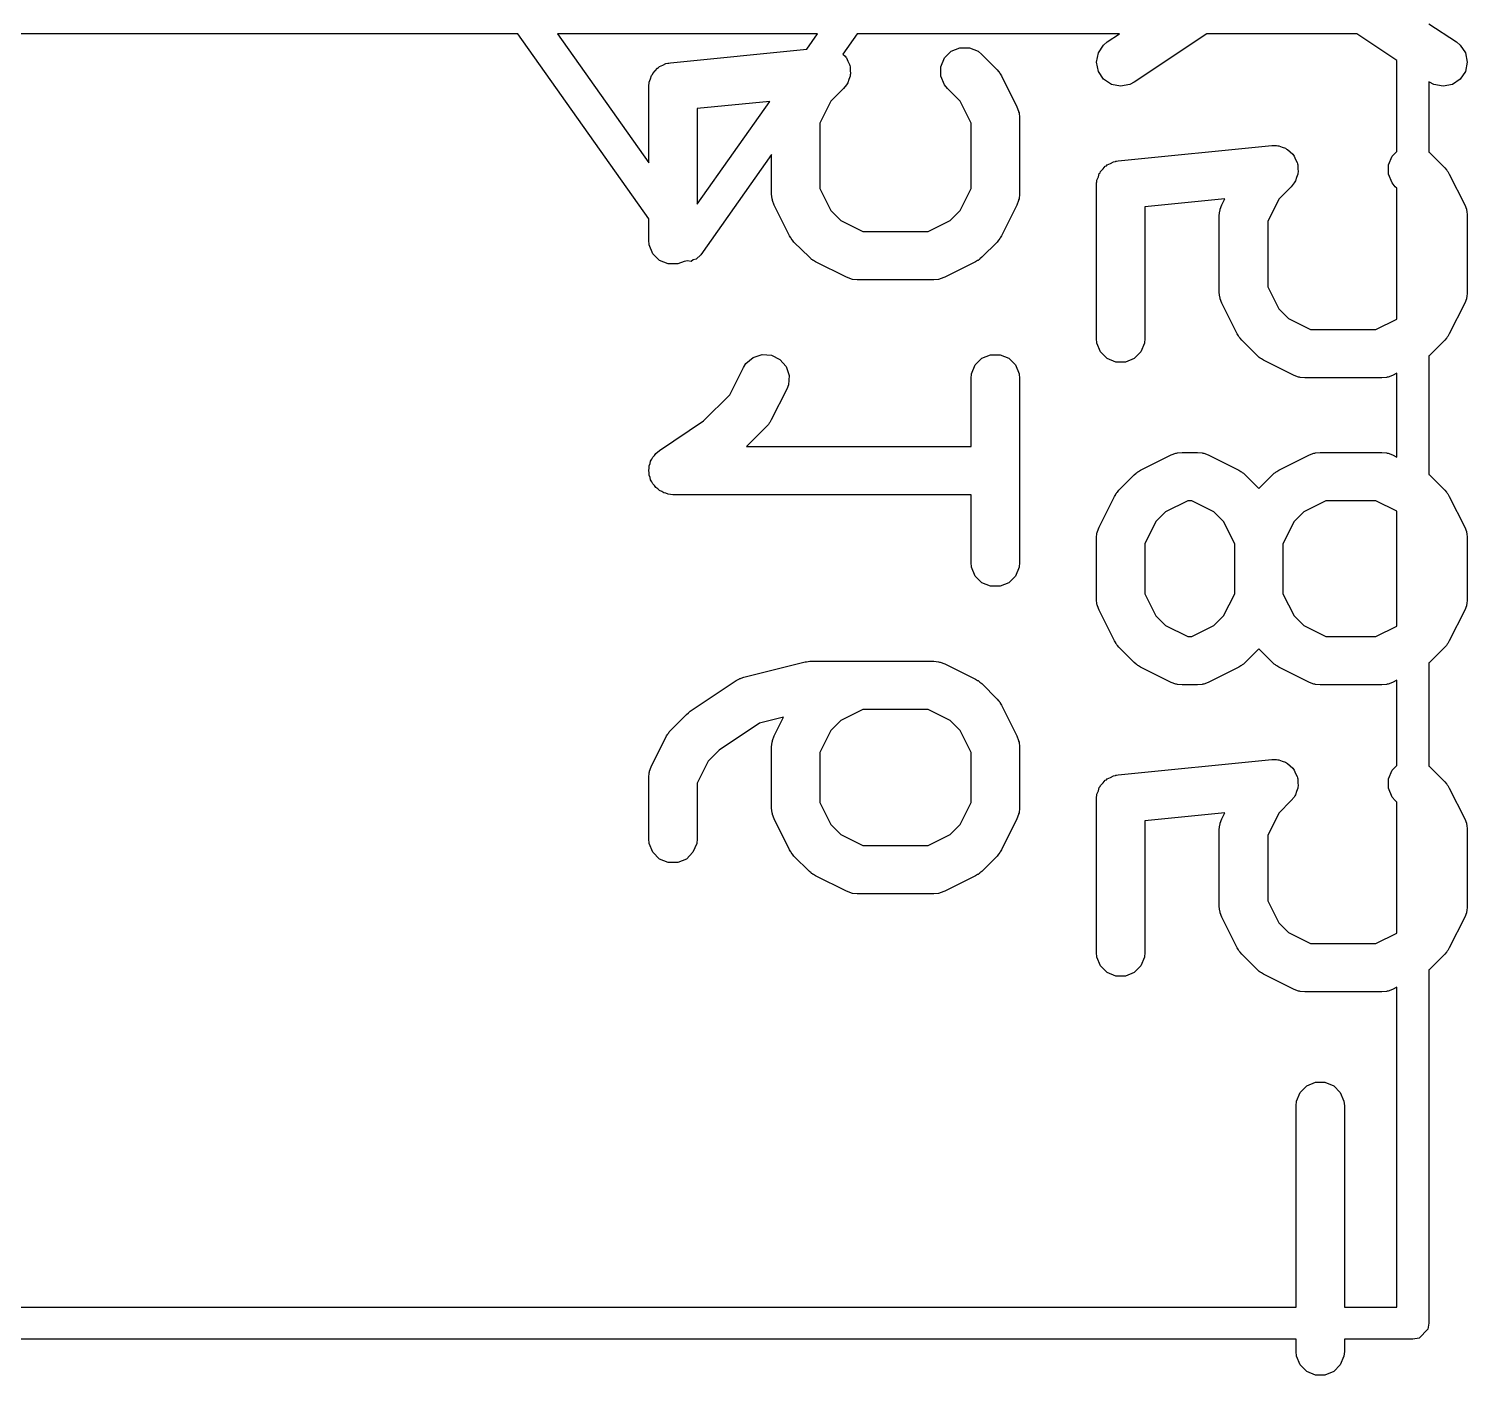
# Model space of a CAD drawing. Extents: x -0.05 to 2.94, y -0.16 to 2.16.
# Drawn here: x 1.8652 to 2.0409, y 0.2324 to 0.3968 of the extents above; entities that cross this region are included whole.
import ezdxf

# ---------------------------------------------------------------- set-up
doc = ezdxf.new("R2010")
doc.units = 0
doc.header["$MEASUREMENT"] = 0
doc.layers.add('BLACK', color=7, linetype='CONTINUOUS')

msp = doc.modelspace()

# ---------------------------------------------------------------- linework, layer by layer
at = {"layer": 'BLACK', "linetype": 'CONTINUOUS'}
for p, q in [((2.03619, 0.39742), (2.03954, 0.39519)), ((1.92493, 0.39619), (1.61296, 0.39619)), ((1.94091, 0.3736), (1.92493, 0.39619)), ((1.92976, 0.39619), (1.94091, 0.38042)), ((1.96152, 0.39619), (1.92976, 0.39619)), ((1.9602, 0.39432), (1.96152, 0.39619)), ((1.96634, 0.39619), (1.96459, 0.39371)), ((1.9984, 0.39619), (1.96634, 0.39619)), ((1.9969, 0.39519), (1.9984, 0.39619)), ((2.00905, 0.39619), (2.00017, 0.39027)), ((2.02739, 0.39619), (2.00905, 0.39619)), ((2.03225, 0.39295), (2.02739, 0.39619)), ((1.94357, 0.39266), (1.9602, 0.39432)), ((1.96459, 0.39371), (1.96489, 0.39347)), ((1.97702, 0.39324), (1.97784, 0.39405)), ((1.97784, 0.39405), (1.9789, 0.39449)), ((1.9789, 0.39449), (1.98006, 0.39449)), ((1.98006, 0.39449), (1.98112, 0.39405)), ((1.98112, 0.39405), (1.98157, 0.39368)), ((1.98157, 0.39368), (1.98344, 0.39181)), ((1.99558, 0.39273), (1.99581, 0.39386)), ((1.99581, 0.39386), (1.99645, 0.39482)), ((1.99645, 0.39482), (1.9969, 0.39519)), ((2.03954, 0.39519), (2.03999, 0.39482)), ((2.03999, 0.39482), (2.04063, 0.39386)), ((2.04063, 0.39386), (2.04086, 0.39273)), ((1.94171, 0.39167), (1.94198, 0.392)), ((1.94198, 0.392), (1.94211, 0.39207)), ((1.94211, 0.39207), (1.94222, 0.39218)), ((1.94222, 0.39218), (1.94262, 0.39234)), ((1.94262, 0.39234), (1.943, 0.39255)), ((1.943, 0.39255), (1.94322, 0.39259)), ((1.94322, 0.39259), (1.94328, 0.39262)), ((1.94328, 0.39262), (1.94336, 0.39262)), ((1.94336, 0.39262), (1.94357, 0.39266)), ((1.96489, 0.39347), (1.96496, 0.39334)), ((1.96496, 0.39334), (1.96506, 0.39324)), ((1.96506, 0.39324), (1.96523, 0.39284)), ((1.96523, 0.39284), (1.96543, 0.39246)), ((1.96543, 0.39246), (1.96545, 0.39231)), ((1.96545, 0.39231), (1.9655, 0.39217)), ((1.9655, 0.39217), (1.9655, 0.39174)), ((1.9655, 0.39174), (1.96555, 0.39131)), ((1.97658, 0.39217), (1.97702, 0.39324)), ((1.97658, 0.39102), (1.97658, 0.39217)), ((1.98344, 0.39181), (1.98363, 0.39158)), ((1.99581, 0.3916), (1.99558, 0.39273)), ((2.03225, 0.3818), (2.03225, 0.39295)), ((2.04086, 0.39273), (2.04064, 0.3916)), ((1.94092, 0.39001), (1.94094, 0.39008)), ((1.94093, 0.38993), (1.94092, 0.39001)), ((1.94094, 0.39008), (1.94096, 0.3903)), ((1.94096, 0.3903), (1.94113, 0.3907)), ((1.94113, 0.3907), (1.94125, 0.39111)), ((1.94125, 0.39111), (1.94135, 0.39122)), ((1.94135, 0.39122), (1.9414, 0.39136)), ((1.9414, 0.39136), (1.94171, 0.39167)), ((1.96512, 0.39009), (1.96506, 0.38996)), ((1.96521, 0.39021), (1.96512, 0.39009)), ((1.96534, 0.39062), (1.96521, 0.39021)), ((1.9655, 0.39102), (1.96534, 0.39062)), ((1.96555, 0.39131), (1.9655, 0.39117)), ((1.9655, 0.39117), (1.9655, 0.39102)), ((1.97702, 0.38996), (1.97658, 0.39102)), ((1.98363, 0.39158), (1.98369, 0.39153)), ((1.98369, 0.39153), (1.98374, 0.39144)), ((1.98374, 0.39144), (1.98381, 0.39136)), ((1.98381, 0.39136), (1.98384, 0.39129)), ((1.98384, 0.39129), (1.984, 0.39104)), ((1.984, 0.39104), (1.98587, 0.38729)), ((1.99645, 0.39064), (1.99581, 0.3916)), ((1.9974, 0.39), (1.99645, 0.39064)), ((1.99853, 0.38978), (1.9974, 0.39)), ((1.99966, 0.39), (1.99853, 0.38978)), ((2.00017, 0.39027), (1.99966, 0.39)), ((2.03627, 0.39027), (2.03619, 0.39033)), ((2.03619, 0.39033), (2.03619, 0.38174)), ((2.03678, 0.39), (2.03627, 0.39027)), ((2.03791, 0.38978), (2.03678, 0.39)), ((2.03904, 0.39), (2.03791, 0.38978)), ((2.04, 0.39064), (2.03904, 0.39)), ((2.04064, 0.3916), (2.04, 0.39064)), ((1.94091, 0.38972), (1.94093, 0.38993)), ((1.94091, 0.38042), (1.94091, 0.38972)), ((1.96469, 0.38951), (1.96316, 0.38797)), ((1.96506, 0.38996), (1.96469, 0.38951)), ((1.97739, 0.38951), (1.97702, 0.38996)), ((1.97893, 0.38797), (1.97739, 0.38951)), ((1.94681, 0.37539), (1.95568, 0.38794)), ((1.95568, 0.38794), (1.94681, 0.38705)), ((1.94681, 0.38705), (1.94681, 0.37539)), ((1.96316, 0.38797), (1.96181, 0.38527)), ((1.98028, 0.38527), (1.97893, 0.38797)), ((1.98587, 0.38729), (1.98608, 0.38675)), ((1.98608, 0.38675), (1.98608, 0.38665)), ((1.98608, 0.38665), (1.98613, 0.38655)), ((1.98613, 0.38655), (1.98618, 0.38597)), ((1.96181, 0.38527), (1.96181, 0.37729)), ((1.98028, 0.37729), (1.98028, 0.38527)), ((1.98618, 0.38597), (1.98618, 0.3766)), ((1.9559, 0.38143), (1.94725, 0.36918)), ((1.9559, 0.3766), (1.9559, 0.38143)), ((1.99824, 0.38067), (2.01699, 0.38254)), ((2.01699, 0.38254), (2.01757, 0.38254)), ((2.01757, 0.38254), (2.01771, 0.3825)), ((2.01771, 0.3825), (2.01786, 0.3825)), ((2.01786, 0.3825), (2.01826, 0.38234)), ((2.01826, 0.38234), (2.01867, 0.38221)), ((2.01867, 0.38221), (2.01879, 0.38212)), ((2.01879, 0.38212), (2.01892, 0.38206)), ((2.01892, 0.38206), (2.01923, 0.38176)), ((2.01923, 0.38176), (2.01956, 0.38148)), ((2.01956, 0.38148), (2.01963, 0.38135)), ((2.01963, 0.38135), (2.01974, 0.38125)), ((2.01974, 0.38125), (2.0199, 0.38085)), ((2.03126, 0.38018), (2.0317, 0.38125)), ((2.0317, 0.38125), (2.03225, 0.3818)), ((2.03619, 0.38174), (2.03624, 0.38169)), ((2.03624, 0.38169), (2.03812, 0.37982)), ((1.99608, 0.37937), (1.99639, 0.37968)), ((1.99639, 0.37968), (1.99666, 0.38001)), ((1.99666, 0.38001), (1.99679, 0.38008)), ((1.99679, 0.38008), (1.9969, 0.38019)), ((1.9969, 0.38019), (1.99729, 0.38035)), ((1.99729, 0.38035), (1.99767, 0.38056)), ((1.99767, 0.38056), (1.99789, 0.3806)), ((1.99789, 0.3806), (1.99796, 0.38063)), ((1.99796, 0.38063), (1.99803, 0.38063)), ((1.99803, 0.38063), (1.99824, 0.38067)), ((2.0199, 0.38085), (2.02011, 0.38047)), ((2.02011, 0.38047), (2.02012, 0.38032)), ((2.02012, 0.38032), (2.02018, 0.38018)), ((2.02018, 0.38018), (2.02018, 0.37975)), ((2.02018, 0.37975), (2.02022, 0.37932)), ((2.03126, 0.37903), (2.03126, 0.38018)), ((2.03812, 0.37982), (2.03831, 0.37959)), ((2.03831, 0.37959), (2.03836, 0.37954)), ((2.03836, 0.37954), (2.03842, 0.37945)), ((2.03842, 0.37945), (2.03849, 0.37937)), ((1.99558, 0.37773), (1.9956, 0.37794)), ((1.99558, 0.35898), (1.99558, 0.37773)), ((1.9956, 0.37802), (1.99562, 0.37809)), ((1.9956, 0.37794), (1.9956, 0.37802)), ((1.99562, 0.37809), (1.99564, 0.37831)), ((1.99564, 0.37831), (1.99581, 0.37871)), ((1.99581, 0.37871), (1.99593, 0.37912)), ((1.99593, 0.37912), (1.99602, 0.37923)), ((1.99602, 0.37923), (1.99608, 0.37937)), ((2.01974, 0.37797), (2.01937, 0.37752)), ((2.0198, 0.3781), (2.01974, 0.37797)), ((2.01989, 0.37822), (2.0198, 0.3781)), ((2.02001, 0.37863), (2.01989, 0.37822)), ((2.02018, 0.37903), (2.02001, 0.37863)), ((2.02022, 0.37932), (2.02018, 0.37918)), ((2.02018, 0.37918), (2.02018, 0.37903)), ((2.0317, 0.37797), (2.03126, 0.37903)), ((2.03207, 0.37752), (2.0317, 0.37797)), ((2.03849, 0.37937), (2.03852, 0.3793)), ((2.03852, 0.3793), (2.03867, 0.37905)), ((2.03867, 0.37905), (2.04055, 0.3753)), ((1.95596, 0.37602), (1.9559, 0.3766)), ((1.956, 0.37592), (1.95596, 0.37602)), ((1.95601, 0.37582), (1.956, 0.37592)), ((1.96181, 0.37729), (1.96316, 0.3746)), ((1.97893, 0.3746), (1.98028, 0.37729)), ((1.98613, 0.37602), (1.98608, 0.37592)), ((1.98608, 0.37592), (1.98608, 0.37582)), ((1.98618, 0.3766), (1.98613, 0.37602)), ((2.01126, 0.37604), (2.00149, 0.37506)), ((2.01089, 0.3753), (2.01126, 0.37604)), ((2.01784, 0.37598), (2.01649, 0.37328)), ((2.01937, 0.37752), (2.01784, 0.37598)), ((2.03225, 0.37733), (2.03207, 0.37752)), ((2.03225, 0.36133), (2.03225, 0.37733)), ((1.95622, 0.37528), (1.95601, 0.37582)), ((1.95809, 0.37153), (1.95622, 0.37528)), ((1.96316, 0.3746), (1.96436, 0.3734)), ((1.97773, 0.3734), (1.97893, 0.3746)), ((1.98587, 0.37528), (1.984, 0.37153)), ((1.98608, 0.37582), (1.98587, 0.37528)), ((2.00149, 0.37506), (2.00149, 0.35898)), ((2.01058, 0.37398), (2.01064, 0.37456)), ((2.01064, 0.37456), (2.01068, 0.37466)), ((2.01068, 0.37466), (2.01069, 0.37476)), ((2.01069, 0.37476), (2.01089, 0.3753)), ((2.04055, 0.3753), (2.04075, 0.37476)), ((2.04075, 0.37476), (2.04076, 0.37466)), ((2.04076, 0.37466), (2.0408, 0.37456)), ((2.0408, 0.37456), (2.04086, 0.37398)), ((1.94091, 0.37097), (1.94091, 0.3736)), ((1.96436, 0.3734), (1.96705, 0.37205)), ((1.97503, 0.37205), (1.97773, 0.3734)), ((2.01058, 0.36461), (2.01058, 0.37398)), ((2.01649, 0.37328), (2.01649, 0.3653)), ((2.04086, 0.37398), (2.04086, 0.36461)), ((1.94096, 0.3704), (1.94091, 0.37097)), ((1.95825, 0.37128), (1.95809, 0.37153)), ((1.95828, 0.37121), (1.95825, 0.37128)), ((1.95834, 0.37113), (1.95828, 0.37121)), ((1.9584, 0.37104), (1.95834, 0.37113)), ((1.95846, 0.37099), (1.9584, 0.37104)), ((1.95864, 0.37076), (1.95846, 0.37099)), ((1.96052, 0.36889), (1.95864, 0.37076)), ((1.96705, 0.37205), (1.97503, 0.37205)), ((1.98344, 0.37076), (1.98157, 0.36889)), ((1.98363, 0.37099), (1.98344, 0.37076)), ((1.98369, 0.37104), (1.98363, 0.37099)), ((1.98374, 0.37113), (1.98369, 0.37104)), ((1.98381, 0.37121), (1.98374, 0.37113)), ((1.98384, 0.37128), (1.98381, 0.37121)), ((1.984, 0.37153), (1.98384, 0.37128)), ((1.9414, 0.36933), (1.94096, 0.3704)), ((1.94222, 0.36852), (1.9414, 0.36933)), ((1.94725, 0.36918), (1.94669, 0.36865)), ((1.94328, 0.36808), (1.94222, 0.36852)), ((1.94444, 0.36808), (1.94328, 0.36808)), ((1.94522, 0.3684), (1.94444, 0.36808)), ((1.94564, 0.36847), (1.94522, 0.3684)), ((1.94607, 0.3684), (1.94564, 0.36847)), ((1.94635, 0.3686), (1.94607, 0.3684)), ((1.94669, 0.36865), (1.94635, 0.3686)), ((1.96075, 0.3687), (1.96052, 0.36889)), ((1.9608, 0.36864), (1.96075, 0.3687)), ((1.96089, 0.36858), (1.9608, 0.36864)), ((1.96097, 0.36852), (1.96089, 0.36858)), ((1.96104, 0.36849), (1.96097, 0.36852)), ((1.96129, 0.36833), (1.96104, 0.36849)), ((1.96504, 0.36646), (1.96129, 0.36833)), ((1.9808, 0.36833), (1.97705, 0.36646)), ((1.98105, 0.36849), (1.9808, 0.36833)), ((1.98112, 0.36852), (1.98105, 0.36849)), ((1.9812, 0.36858), (1.98112, 0.36852)), ((1.98129, 0.36864), (1.9812, 0.36858)), ((1.98134, 0.3687), (1.98129, 0.36864)), ((1.98157, 0.36889), (1.98134, 0.3687)), ((1.96558, 0.36625), (1.96504, 0.36646)), ((1.96568, 0.36624), (1.96558, 0.36625)), ((1.96578, 0.3662), (1.96568, 0.36624)), ((1.96636, 0.36615), (1.96578, 0.3662)), ((1.97573, 0.36615), (1.96636, 0.36615)), ((1.97631, 0.3662), (1.97573, 0.36615)), ((1.9764, 0.36624), (1.97631, 0.3662)), ((1.97651, 0.36625), (1.9764, 0.36624)), ((1.97705, 0.36646), (1.97651, 0.36625)), ((2.01064, 0.36403), (2.01058, 0.36461)), ((2.01068, 0.36393), (2.01064, 0.36403)), ((2.01069, 0.36383), (2.01068, 0.36393)), ((2.01089, 0.36329), (2.01069, 0.36383)), ((2.01649, 0.3653), (2.01784, 0.36261)), ((2.04075, 0.36383), (2.04055, 0.36329)), ((2.04076, 0.36393), (2.04075, 0.36383)), ((2.0408, 0.36403), (2.04076, 0.36393)), ((2.04086, 0.36461), (2.0408, 0.36403)), ((2.01277, 0.35954), (2.01089, 0.36329)), ((2.01784, 0.36261), (2.01903, 0.36141)), ((2.04055, 0.36329), (2.03867, 0.35954)), ((2.01903, 0.36141), (2.02173, 0.36006)), ((2.02971, 0.36006), (2.03225, 0.36133)), ((1.99564, 0.35841), (1.99558, 0.35898)), ((1.99608, 0.35734), (1.99564, 0.35841)), ((2.00143, 0.35841), (2.00099, 0.35734)), ((2.00149, 0.35898), (2.00143, 0.35841)), ((2.01292, 0.35929), (2.01277, 0.35954)), ((2.01295, 0.35922), (2.01292, 0.35929)), ((2.01302, 0.35914), (2.01295, 0.35922)), ((2.01308, 0.35905), (2.01302, 0.35914)), ((2.01314, 0.359), (2.01308, 0.35905)), ((2.01332, 0.35877), (2.01314, 0.359)), ((2.0152, 0.3569), (2.01332, 0.35877)), ((2.02173, 0.36006), (2.02971, 0.36006)), ((2.03812, 0.35877), (2.03624, 0.3569)), ((2.03831, 0.359), (2.03812, 0.35877)), ((2.03836, 0.35905), (2.03831, 0.359)), ((2.03842, 0.35914), (2.03836, 0.35905)), ((2.03849, 0.35922), (2.03842, 0.35914)), ((2.03852, 0.35929), (2.03849, 0.35922)), ((2.03867, 0.35954), (2.03852, 0.35929)), ((1.95277, 0.35591), (1.95365, 0.35667)), ((1.95365, 0.35667), (1.95474, 0.35703)), ((1.95474, 0.35703), (1.95589, 0.35695)), ((1.95589, 0.35695), (1.95692, 0.35643)), ((1.98159, 0.35656), (1.98265, 0.357)), ((1.98265, 0.357), (1.98381, 0.357)), ((1.98381, 0.357), (1.98487, 0.35656)), ((1.9969, 0.35653), (1.99608, 0.35734)), ((2.00099, 0.35734), (2.00018, 0.35653)), ((2.01542, 0.35671), (2.0152, 0.3569)), ((2.01547, 0.35665), (2.01542, 0.35671)), ((2.01556, 0.35659), (2.01547, 0.35665)), ((2.03624, 0.3569), (2.03619, 0.35685)), ((2.03619, 0.35685), (2.03619, 0.34237)), ((1.95081, 0.3521), (1.95247, 0.35542)), ((1.95247, 0.35542), (1.95277, 0.35591)), ((1.95692, 0.35643), (1.95767, 0.35556)), ((1.95767, 0.35556), (1.95804, 0.35447)), ((1.98033, 0.35468), (1.98077, 0.35574)), ((1.98077, 0.35574), (1.98159, 0.35656)), ((1.98487, 0.35656), (1.98568, 0.35574)), ((1.98568, 0.35574), (1.98613, 0.35468)), ((1.99796, 0.35609), (1.9969, 0.35653)), ((1.99911, 0.35609), (1.99796, 0.35609)), ((2.00018, 0.35653), (1.99911, 0.35609)), ((2.01564, 0.35653), (2.01556, 0.35659)), ((2.01572, 0.3565), (2.01564, 0.35653)), ((2.01596, 0.35634), (2.01572, 0.3565)), ((2.01971, 0.35447), (2.01596, 0.35634)), ((1.95796, 0.35332), (1.95775, 0.35278)), ((1.95804, 0.35447), (1.95796, 0.35332)), ((1.98028, 0.3541), (1.98033, 0.35468)), ((1.98028, 0.3458), (1.98028, 0.3541)), ((1.98613, 0.35468), (1.98618, 0.3541)), ((1.98618, 0.3541), (1.98618, 0.3316)), ((2.02025, 0.35426), (2.01971, 0.35447)), ((2.02036, 0.35425), (2.02025, 0.35426)), ((2.02046, 0.35421), (2.02036, 0.35425)), ((2.02103, 0.35416), (2.02046, 0.35421)), ((2.03041, 0.35416), (2.02103, 0.35416)), ((2.03098, 0.35421), (2.03041, 0.35416)), ((2.03108, 0.35425), (2.03098, 0.35421)), ((2.03119, 0.35426), (2.03108, 0.35425)), ((2.03173, 0.35447), (2.03119, 0.35426)), ((2.03225, 0.35473), (2.03173, 0.35447)), ((2.03225, 0.34449), (2.03225, 0.35473)), ((1.9476, 0.3489), (1.95081, 0.3521)), ((1.95775, 0.35278), (1.95587, 0.34903)), ((1.94222, 0.34531), (1.9476, 0.3489)), ((1.95532, 0.34826), (1.95286, 0.3458)), ((1.95551, 0.34849), (1.95532, 0.34826)), ((1.95557, 0.34854), (1.95551, 0.34849)), ((1.95562, 0.34863), (1.95557, 0.34854)), ((1.95569, 0.34871), (1.95562, 0.34863)), ((1.95572, 0.34878), (1.95569, 0.34871)), ((1.95587, 0.34903), (1.95572, 0.34878)), ((1.94129, 0.34423), (1.9414, 0.34449)), ((1.9414, 0.34449), (1.94161, 0.3447)), ((1.94161, 0.3447), (1.94177, 0.34494)), ((1.94177, 0.34494), (1.94222, 0.3453)), ((1.94222, 0.3453), (1.94222, 0.34531)), ((1.94222, 0.34531), (1.94222, 0.34531)), ((1.94222, 0.34531), (1.94222, 0.34531)), ((1.95286, 0.3458), (1.98028, 0.3458)), ((2.00097, 0.34288), (2.00471, 0.34475)), ((2.00471, 0.34475), (2.00526, 0.34496)), ((2.00526, 0.34496), (2.00536, 0.34497)), ((2.00536, 0.34497), (2.00546, 0.34501)), ((2.00546, 0.34501), (2.00604, 0.34506)), ((2.00604, 0.34506), (2.00791, 0.34506)), ((2.00791, 0.34506), (2.00849, 0.34501)), ((2.00849, 0.34501), (2.00858, 0.34497)), ((2.00858, 0.34497), (2.00869, 0.34496)), ((2.00869, 0.34496), (2.00923, 0.34475)), ((2.00923, 0.34475), (2.01298, 0.34288)), ((2.01784, 0.34288), (2.02159, 0.34475)), ((2.02159, 0.34475), (2.02213, 0.34496)), ((2.02213, 0.34496), (2.02223, 0.34497)), ((2.02223, 0.34497), (2.02233, 0.34501)), ((2.02233, 0.34501), (2.02291, 0.34506)), ((2.02291, 0.34506), (2.03041, 0.34506)), ((2.03041, 0.34506), (2.03098, 0.34501)), ((2.03098, 0.34501), (2.03108, 0.34497)), ((2.03108, 0.34497), (2.03119, 0.34496)), ((2.03119, 0.34496), (2.03173, 0.34475)), ((2.03173, 0.34475), (2.03225, 0.34449)), ((1.94091, 0.34286), (1.94096, 0.34314)), ((1.94096, 0.34257), (1.94091, 0.34286)), ((1.94096, 0.34343), (1.94107, 0.3437)), ((1.94096, 0.34314), (1.94096, 0.34343)), ((1.94096, 0.34228), (1.94096, 0.34257)), ((1.94107, 0.3437), (1.94113, 0.34398)), ((1.94113, 0.34398), (1.94129, 0.34423)), ((2.00042, 0.34251), (2.00048, 0.34257)), ((2.00048, 0.34257), (2.00056, 0.34262)), ((2.00056, 0.34262), (2.00065, 0.34269)), ((2.00065, 0.34269), (2.00072, 0.34272)), ((2.00072, 0.34272), (2.00097, 0.34288)), ((2.01298, 0.34288), (2.01323, 0.34272)), ((2.01323, 0.34272), (2.0133, 0.34269)), ((2.0133, 0.34269), (2.01338, 0.34262)), ((2.01338, 0.34262), (2.01347, 0.34257)), ((2.01347, 0.34257), (2.01352, 0.34251)), ((2.0173, 0.34251), (2.01735, 0.34257)), ((2.01735, 0.34257), (2.01744, 0.34262)), ((2.01744, 0.34262), (2.01752, 0.34269)), ((2.01752, 0.34269), (2.01759, 0.34272)), ((2.01759, 0.34272), (2.01784, 0.34288)), ((1.94107, 0.34201), (1.94096, 0.34228)), ((1.94113, 0.34172), (1.94107, 0.34201)), ((1.94129, 0.34148), (1.94113, 0.34172)), ((1.9414, 0.34121), (1.94129, 0.34148)), ((1.94161, 0.34101), (1.9414, 0.34121)), ((1.94177, 0.34077), (1.94161, 0.34101)), ((1.99832, 0.34045), (2.0002, 0.34232)), ((2.0002, 0.34232), (2.00042, 0.34251)), ((2.01352, 0.34251), (2.01375, 0.34232)), ((2.01375, 0.34232), (2.01541, 0.34066)), ((2.01541, 0.34066), (2.01707, 0.34232)), ((2.01707, 0.34232), (2.0173, 0.34251)), ((2.03619, 0.34237), (2.03624, 0.34232)), ((2.03624, 0.34232), (2.03812, 0.34045)), ((1.94201, 0.3406), (1.94177, 0.34077)), ((1.94222, 0.3404), (1.94201, 0.3406)), ((1.94249, 0.34029), (1.94222, 0.3404)), ((1.94273, 0.34013), (1.94249, 0.34029)), ((1.94301, 0.34007), (1.94273, 0.34013)), ((1.94328, 0.33996), (1.94301, 0.34007)), ((1.94385, 0.3399), (1.94328, 0.33996)), ((1.94386, 0.3399), (1.94385, 0.3399)), ((1.98028, 0.3399), (1.94386, 0.3399)), ((1.94386, 0.3399), (1.94386, 0.3399)), ((1.94386, 0.3399), (1.94386, 0.3399)), ((1.98028, 0.3316), (1.98028, 0.3399)), ((1.9959, 0.33593), (1.99777, 0.33968)), ((1.99777, 0.33968), (1.99793, 0.33993)), ((1.99793, 0.33993), (1.99796, 0.34)), ((1.99796, 0.34), (1.99802, 0.34008)), ((1.99802, 0.34008), (1.99808, 0.34017)), ((1.99808, 0.34017), (1.99814, 0.34022)), ((1.99814, 0.34022), (1.99832, 0.34045)), ((2.00673, 0.33916), (2.00403, 0.33781)), ((2.00721, 0.33916), (2.00673, 0.33916)), ((2.00991, 0.33781), (2.00721, 0.33916)), ((2.02361, 0.33916), (2.02091, 0.33781)), ((2.02971, 0.33916), (2.02361, 0.33916)), ((2.03225, 0.33789), (2.02971, 0.33916)), ((2.03812, 0.34045), (2.03831, 0.34022)), ((2.03831, 0.34022), (2.03836, 0.34017)), ((2.03836, 0.34017), (2.03842, 0.34008)), ((2.03842, 0.34008), (2.03849, 0.34)), ((2.03849, 0.34), (2.03852, 0.33993)), ((2.03852, 0.33993), (2.03867, 0.33968)), ((2.03867, 0.33968), (2.04055, 0.33593)), ((2.00403, 0.33781), (2.00284, 0.33661)), ((2.01111, 0.33661), (2.00991, 0.33781)), ((2.02091, 0.33781), (2.01971, 0.33661)), ((2.03225, 0.32384), (2.03225, 0.33789)), ((1.99569, 0.33539), (1.9959, 0.33593)), ((2.00284, 0.33661), (2.00149, 0.33391)), ((2.01246, 0.33391), (2.01111, 0.33661)), ((2.01971, 0.33661), (2.01836, 0.33391)), ((2.04055, 0.33593), (2.04075, 0.33539)), ((1.99558, 0.33461), (1.99564, 0.33519)), ((1.99558, 0.32711), (1.99558, 0.33461)), ((1.99564, 0.33519), (1.99568, 0.33529)), ((1.99568, 0.33529), (1.99569, 0.33539)), ((2.00149, 0.33391), (2.00149, 0.32781)), ((2.01246, 0.32781), (2.01246, 0.33391)), ((2.01836, 0.33391), (2.01836, 0.32781)), ((2.04075, 0.33539), (2.04076, 0.33529)), ((2.04076, 0.33529), (2.0408, 0.33519)), ((2.0408, 0.33519), (2.04086, 0.33461)), ((2.04086, 0.33461), (2.04086, 0.32711)), ((1.98033, 0.33103), (1.98028, 0.3316)), ((1.98077, 0.32996), (1.98033, 0.33103)), ((1.98613, 0.33103), (1.98568, 0.32996)), ((1.98618, 0.3316), (1.98613, 0.33103)), ((1.98159, 0.32915), (1.98077, 0.32996)), ((1.98265, 0.32871), (1.98159, 0.32915)), ((1.98381, 0.32871), (1.98265, 0.32871)), ((1.98487, 0.32915), (1.98381, 0.32871)), ((1.98568, 0.32996), (1.98487, 0.32915)), ((1.99564, 0.32654), (1.99558, 0.32711)), ((2.00149, 0.32781), (2.00284, 0.32511)), ((2.01111, 0.32511), (2.01246, 0.32781)), ((2.01836, 0.32781), (2.01971, 0.32511)), ((2.04086, 0.32711), (2.0408, 0.32654)), ((1.99568, 0.32644), (1.99564, 0.32654)), ((1.99569, 0.32633), (1.99568, 0.32644)), ((1.9959, 0.32579), (1.99569, 0.32633)), ((1.99777, 0.32204), (1.9959, 0.32579)), ((2.00284, 0.32511), (2.00403, 0.32391)), ((2.00991, 0.32391), (2.01111, 0.32511)), ((2.01971, 0.32511), (2.02091, 0.32391)), ((2.04055, 0.32579), (2.03867, 0.32204)), ((2.04075, 0.32633), (2.04055, 0.32579)), ((2.04076, 0.32644), (2.04075, 0.32633)), ((2.0408, 0.32654), (2.04076, 0.32644)), ((2.00403, 0.32391), (2.00673, 0.32257)), ((2.00721, 0.32257), (2.00991, 0.32391)), ((2.02091, 0.32391), (2.02361, 0.32257)), ((2.02971, 0.32257), (2.03225, 0.32384)), ((1.99793, 0.32179), (1.99777, 0.32204)), ((1.99796, 0.32172), (1.99793, 0.32179)), ((1.99802, 0.32164), (1.99796, 0.32172)), ((1.99808, 0.32155), (1.99802, 0.32164)), ((1.99814, 0.3215), (1.99808, 0.32155)), ((1.99832, 0.32127), (1.99814, 0.3215)), ((2.00673, 0.32257), (2.00721, 0.32257)), ((2.02361, 0.32257), (2.02971, 0.32257)), ((2.03831, 0.3215), (2.03812, 0.32127)), ((2.03836, 0.32155), (2.03831, 0.3215)), ((2.03842, 0.32164), (2.03836, 0.32155)), ((2.03849, 0.32172), (2.03842, 0.32164)), ((2.03852, 0.32179), (2.03849, 0.32172)), ((2.03867, 0.32204), (2.03852, 0.32179)), ((2.0002, 0.3194), (1.99832, 0.32127)), ((2.01541, 0.32106), (2.01375, 0.3194)), ((2.01707, 0.3194), (2.01541, 0.32106)), ((2.03812, 0.32127), (2.03624, 0.3194)), ((1.95252, 0.3176), (1.96002, 0.31947)), ((1.96002, 0.31947), (1.96012, 0.31948)), ((1.96012, 0.31948), (1.96016, 0.3195)), ((1.96016, 0.3195), (1.96037, 0.31952)), ((1.96037, 0.31952), (1.96059, 0.31955)), ((1.96059, 0.31955), (1.96063, 0.31955)), ((1.96063, 0.31955), (1.96073, 0.31956)), ((1.96073, 0.31956), (1.97573, 0.31956)), ((1.97573, 0.31956), (1.97631, 0.3195)), ((1.97631, 0.3195), (1.9764, 0.31946)), ((1.9764, 0.31946), (1.97651, 0.31945)), ((1.97651, 0.31945), (1.97705, 0.31925)), ((1.97705, 0.31925), (1.9808, 0.31737)), ((2.00042, 0.31921), (2.0002, 0.3194)), ((2.00048, 0.31916), (2.00042, 0.31921)), ((2.00056, 0.3191), (2.00048, 0.31916)), ((2.00065, 0.31903), (2.00056, 0.3191)), ((2.00072, 0.319), (2.00065, 0.31903)), ((2.00097, 0.31885), (2.00072, 0.319)), ((2.00471, 0.31697), (2.00097, 0.31885)), ((2.01298, 0.31885), (2.00923, 0.31697)), ((2.01323, 0.319), (2.01298, 0.31885)), ((2.0133, 0.31903), (2.01323, 0.319)), ((2.01338, 0.3191), (2.0133, 0.31903)), ((2.01347, 0.31916), (2.01338, 0.3191)), ((2.01352, 0.31921), (2.01347, 0.31916)), ((2.01375, 0.3194), (2.01352, 0.31921)), ((2.0173, 0.31921), (2.01707, 0.3194)), ((2.01735, 0.31916), (2.0173, 0.31921)), ((2.01744, 0.3191), (2.01735, 0.31916)), ((2.01752, 0.31903), (2.01744, 0.3191)), ((2.01759, 0.319), (2.01752, 0.31903)), ((2.01784, 0.31885), (2.01759, 0.319)), ((2.02159, 0.31697), (2.01784, 0.31885)), ((2.03624, 0.3194), (2.03619, 0.31935)), ((2.03619, 0.31935), (2.03619, 0.30675)), ((1.94597, 0.31344), (1.95159, 0.31719)), ((1.95159, 0.31719), (1.95191, 0.31736)), ((1.95191, 0.31736), (1.95197, 0.3174)), ((1.95197, 0.3174), (1.95204, 0.31743)), ((1.95204, 0.31743), (1.95211, 0.31746)), ((1.95211, 0.31746), (1.95218, 0.31747)), ((1.95218, 0.31747), (1.95252, 0.3176)), ((1.9808, 0.31737), (1.98105, 0.31722)), ((1.98105, 0.31722), (1.98112, 0.31719)), ((1.98112, 0.31719), (1.9812, 0.31712)), ((1.9812, 0.31712), (1.98129, 0.31706)), ((1.98129, 0.31706), (1.98134, 0.317)), ((1.98134, 0.317), (1.98157, 0.31682)), ((1.98157, 0.31682), (1.98344, 0.31494)), ((2.00526, 0.31677), (2.00471, 0.31697)), ((2.00536, 0.31676), (2.00526, 0.31677)), ((2.00546, 0.31672), (2.00536, 0.31676)), ((2.00604, 0.31666), (2.00546, 0.31672)), ((2.00791, 0.31666), (2.00604, 0.31666)), ((2.00849, 0.31672), (2.00791, 0.31666)), ((2.00858, 0.31676), (2.00849, 0.31672)), ((2.00869, 0.31677), (2.00858, 0.31676)), ((2.00923, 0.31697), (2.00869, 0.31677)), ((2.02213, 0.31677), (2.02159, 0.31697)), ((2.02223, 0.31676), (2.02213, 0.31677)), ((2.02233, 0.31672), (2.02223, 0.31676)), ((2.02291, 0.31666), (2.02233, 0.31672)), ((2.03041, 0.31666), (2.02291, 0.31666)), ((2.03098, 0.31672), (2.03041, 0.31666)), ((2.03108, 0.31676), (2.03098, 0.31672)), ((2.03119, 0.31677), (2.03108, 0.31676)), ((2.03173, 0.31697), (2.03119, 0.31677)), ((2.03225, 0.31723), (2.03173, 0.31697)), ((2.03225, 0.30681), (2.03225, 0.31723)), ((1.98344, 0.31494), (1.98363, 0.31472)), ((1.98363, 0.31472), (1.98369, 0.31467)), ((1.98369, 0.31467), (1.98374, 0.31458)), ((1.98374, 0.31458), (1.98381, 0.3145)), ((1.98381, 0.3145), (1.98384, 0.31442)), ((1.94365, 0.31119), (1.94552, 0.31307)), ((1.94552, 0.31307), (1.94575, 0.31326)), ((1.94552, 0.31307), (1.94552, 0.31307)), ((1.94552, 0.31307), (1.94552, 0.31307)), ((1.94575, 0.31326), (1.94597, 0.31344)), ((1.94597, 0.31344), (1.94597, 0.31344)), ((1.94597, 0.31344), (1.94597, 0.31344)), ((1.95736, 0.31272), (1.95445, 0.31199)), ((1.95622, 0.31043), (1.95736, 0.31272)), ((1.96705, 0.31365), (1.96436, 0.3123)), ((1.97503, 0.31365), (1.96705, 0.31365)), ((1.97773, 0.3123), (1.97503, 0.31365)), ((1.98384, 0.31442), (1.984, 0.31418)), ((1.984, 0.31418), (1.98587, 0.31043)), ((1.9434, 0.31092), (1.94346, 0.31097)), ((1.94346, 0.31097), (1.94365, 0.31119)), ((1.95445, 0.31199), (1.94949, 0.30869)), ((1.96316, 0.31111), (1.96181, 0.30841)), ((1.96436, 0.3123), (1.96316, 0.31111)), ((1.97893, 0.31111), (1.97773, 0.3123)), ((1.98028, 0.30841), (1.97893, 0.31111)), ((1.94122, 0.30668), (1.94309, 0.31043)), ((1.94309, 0.31043), (1.94325, 0.31067)), ((1.94325, 0.31067), (1.94328, 0.31075)), ((1.94328, 0.31075), (1.94335, 0.31083)), ((1.94335, 0.31083), (1.9434, 0.31092)), ((1.9559, 0.30911), (1.95596, 0.30968)), ((1.95596, 0.30968), (1.956, 0.30978)), ((1.956, 0.30978), (1.95601, 0.30989)), ((1.95601, 0.30989), (1.95622, 0.31043)), ((1.98587, 0.31043), (1.98608, 0.30989)), ((1.98608, 0.30989), (1.98608, 0.30978)), ((1.98608, 0.30978), (1.98613, 0.30968)), ((1.98613, 0.30968), (1.98618, 0.30911)), ((1.94949, 0.30869), (1.94816, 0.30736)), ((1.9559, 0.30161), (1.9559, 0.30911)), ((1.96181, 0.30841), (1.96181, 0.3023)), ((1.98028, 0.3023), (1.98028, 0.30841)), ((1.98618, 0.30911), (1.98618, 0.30161)), ((1.99824, 0.30568), (2.01699, 0.30755)), ((2.01699, 0.30755), (2.01757, 0.30755)), ((2.01757, 0.30755), (2.01771, 0.30751)), ((2.01771, 0.30751), (2.01786, 0.30751)), ((2.01786, 0.30751), (2.01826, 0.30735)), ((1.94091, 0.30536), (1.94096, 0.30593)), ((1.94096, 0.30593), (1.941, 0.30603)), ((1.941, 0.30603), (1.94101, 0.30614)), ((1.94101, 0.30614), (1.94122, 0.30668)), ((1.94816, 0.30736), (1.94681, 0.30466)), ((1.99803, 0.30564), (1.99824, 0.30568)), ((2.01826, 0.30735), (2.01867, 0.30722)), ((2.01867, 0.30722), (2.01879, 0.30713)), ((2.01879, 0.30713), (2.01892, 0.30707)), ((2.01892, 0.30707), (2.01923, 0.30677)), ((2.01923, 0.30677), (2.01956, 0.30649)), ((2.01956, 0.30649), (2.01963, 0.30636)), ((2.01963, 0.30636), (2.01974, 0.30626)), ((2.01974, 0.30626), (2.0199, 0.30586)), ((2.0199, 0.30586), (2.02011, 0.30548)), ((2.03126, 0.30519), (2.0317, 0.30626)), ((2.0317, 0.30626), (2.03225, 0.30681)), ((2.03619, 0.30675), (2.03624, 0.3067)), ((2.03624, 0.3067), (2.03812, 0.30483)), ((1.94091, 0.29786), (1.94091, 0.30536)), ((1.94681, 0.30466), (1.94681, 0.29786)), ((1.99581, 0.30371), (1.99593, 0.30413)), ((1.99593, 0.30413), (1.99602, 0.30424)), ((1.99602, 0.30424), (1.99608, 0.30438)), ((1.99608, 0.30438), (1.99639, 0.30469)), ((1.99639, 0.30469), (1.99666, 0.30502)), ((1.99666, 0.30502), (1.99679, 0.30509)), ((1.99679, 0.30509), (1.9969, 0.3052)), ((1.9969, 0.3052), (1.99729, 0.30536)), ((1.99729, 0.30536), (1.99767, 0.30556)), ((1.99767, 0.30556), (1.99789, 0.30561)), ((1.99789, 0.30561), (1.99796, 0.30564)), ((1.99796, 0.30564), (1.99803, 0.30564)), ((2.02018, 0.30404), (2.02001, 0.30364)), ((2.02011, 0.30548), (2.02012, 0.30533)), ((2.02012, 0.30533), (2.02018, 0.30519)), ((2.02018, 0.30519), (2.02018, 0.30476)), ((2.02018, 0.30476), (2.02022, 0.30433)), ((2.02022, 0.30433), (2.02018, 0.30419)), ((2.02018, 0.30419), (2.02018, 0.30404)), ((2.03126, 0.30404), (2.03126, 0.30519)), ((2.0317, 0.30297), (2.03126, 0.30404)), ((2.03812, 0.30483), (2.03831, 0.3046)), ((2.03831, 0.3046), (2.03836, 0.30455)), ((2.03836, 0.30455), (2.03842, 0.30446)), ((2.03842, 0.30446), (2.03849, 0.30438)), ((2.03849, 0.30438), (2.03852, 0.30431)), ((2.03852, 0.30431), (2.03867, 0.30406)), ((2.03867, 0.30406), (2.04055, 0.30031)), ((1.96181, 0.3023), (1.96316, 0.29961)), ((1.97893, 0.29961), (1.98028, 0.3023)), ((1.99558, 0.30274), (1.9956, 0.30295)), ((1.99558, 0.28399), (1.99558, 0.30274)), ((1.9956, 0.30303), (1.99562, 0.3031)), ((1.9956, 0.30295), (1.9956, 0.30303)), ((1.99562, 0.3031), (1.99564, 0.30332)), ((1.99564, 0.30332), (1.99581, 0.30371)), ((2.01937, 0.30253), (2.01784, 0.30099)), ((2.01974, 0.30297), (2.01937, 0.30253)), ((2.0198, 0.30311), (2.01974, 0.30297)), ((2.01989, 0.30323), (2.0198, 0.30311)), ((2.02001, 0.30364), (2.01989, 0.30323)), ((2.03207, 0.30253), (2.0317, 0.30297)), ((2.03225, 0.30234), (2.03207, 0.30253)), ((2.03225, 0.28634), (2.03225, 0.30234)), ((1.95596, 0.30103), (1.9559, 0.30161)), ((1.956, 0.30093), (1.95596, 0.30103)), ((1.95601, 0.30083), (1.956, 0.30093)), ((1.95622, 0.30029), (1.95601, 0.30083)), ((1.98608, 0.30083), (1.98587, 0.30029)), ((1.98613, 0.30103), (1.98608, 0.30093)), ((1.98608, 0.30093), (1.98608, 0.30083)), ((1.98618, 0.30161), (1.98613, 0.30103)), ((2.01126, 0.30105), (2.00149, 0.30007)), ((2.01089, 0.30031), (2.01126, 0.30105)), ((2.01784, 0.30099), (2.01649, 0.29829)), ((1.95809, 0.29654), (1.95622, 0.30029)), ((1.96316, 0.29961), (1.96436, 0.29841)), ((1.97773, 0.29841), (1.97893, 0.29961)), ((1.98587, 0.30029), (1.984, 0.29654)), ((2.00149, 0.30007), (2.00149, 0.28399)), ((2.01058, 0.29899), (2.01064, 0.29957)), ((2.01058, 0.28962), (2.01058, 0.29899)), ((2.01064, 0.29957), (2.01068, 0.29966)), ((2.01068, 0.29966), (2.01069, 0.29977)), ((2.01069, 0.29977), (2.01089, 0.30031)), ((2.04055, 0.30031), (2.04075, 0.29977)), ((2.04075, 0.29977), (2.04076, 0.29966)), ((2.04076, 0.29966), (2.0408, 0.29957)), ((2.0408, 0.29957), (2.04086, 0.29899)), ((2.04086, 0.29899), (2.04086, 0.28962)), ((1.94096, 0.29728), (1.94091, 0.29786)), ((1.9414, 0.29622), (1.94096, 0.29728)), ((1.94676, 0.29728), (1.94631, 0.29622)), ((1.94681, 0.29786), (1.94676, 0.29728)), ((1.96436, 0.29841), (1.96705, 0.29706)), ((1.96705, 0.29706), (1.97503, 0.29706)), ((1.97503, 0.29706), (1.97773, 0.29841)), ((2.01649, 0.29829), (2.01649, 0.29031)), ((1.94222, 0.2954), (1.9414, 0.29622)), ((1.94328, 0.29496), (1.94222, 0.2954)), ((1.9455, 0.2954), (1.94444, 0.29496)), ((1.94631, 0.29622), (1.9455, 0.2954)), ((1.95825, 0.29629), (1.95809, 0.29654)), ((1.95828, 0.29622), (1.95825, 0.29629)), ((1.95834, 0.29614), (1.95828, 0.29622)), ((1.9584, 0.29605), (1.95834, 0.29614)), ((1.95846, 0.296), (1.9584, 0.29605)), ((1.95864, 0.29577), (1.95846, 0.296)), ((1.96052, 0.29389), (1.95864, 0.29577)), ((1.98344, 0.29577), (1.98157, 0.29389)), ((1.98363, 0.296), (1.98344, 0.29577)), ((1.98369, 0.29605), (1.98363, 0.296)), ((1.98374, 0.29614), (1.98369, 0.29605)), ((1.98381, 0.29622), (1.98374, 0.29614)), ((1.98384, 0.29629), (1.98381, 0.29622)), ((1.984, 0.29654), (1.98384, 0.29629)), ((1.94444, 0.29496), (1.94328, 0.29496)), ((1.96075, 0.29371), (1.96052, 0.29389)), ((1.9608, 0.29365), (1.96075, 0.29371)), ((1.96089, 0.29359), (1.9608, 0.29365)), ((1.96097, 0.29353), (1.96089, 0.29359)), ((1.96104, 0.2935), (1.96097, 0.29353)), ((1.96129, 0.29334), (1.96104, 0.2935)), ((1.98105, 0.2935), (1.9808, 0.29334)), ((1.98112, 0.29353), (1.98105, 0.2935)), ((1.9812, 0.29359), (1.98112, 0.29353)), ((1.98129, 0.29365), (1.9812, 0.29359)), ((1.98134, 0.29371), (1.98129, 0.29365)), ((1.98157, 0.29389), (1.98134, 0.29371)), ((1.96504, 0.29147), (1.96129, 0.29334)), ((1.9808, 0.29334), (1.97705, 0.29147)), ((1.96558, 0.29126), (1.96504, 0.29147)), ((1.96568, 0.29125), (1.96558, 0.29126)), ((1.96578, 0.29121), (1.96568, 0.29125)), ((1.96636, 0.29116), (1.96578, 0.29121)), ((1.97573, 0.29116), (1.96636, 0.29116)), ((1.97631, 0.29121), (1.97573, 0.29116)), ((1.9764, 0.29125), (1.97631, 0.29121)), ((1.97651, 0.29126), (1.9764, 0.29125)), ((1.97705, 0.29147), (1.97651, 0.29126)), ((2.01649, 0.29031), (2.01784, 0.28762)), ((2.01064, 0.28904), (2.01058, 0.28962)), ((2.01068, 0.28894), (2.01064, 0.28904)), ((2.01069, 0.28884), (2.01068, 0.28894)), ((2.01089, 0.2883), (2.01069, 0.28884)), ((2.01277, 0.28455), (2.01089, 0.2883)), ((2.04055, 0.2883), (2.03867, 0.28455)), ((2.04075, 0.28884), (2.04055, 0.2883)), ((2.04076, 0.28894), (2.04075, 0.28884)), ((2.0408, 0.28904), (2.04076, 0.28894)), ((2.04086, 0.28962), (2.0408, 0.28904)), ((2.01784, 0.28762), (2.01903, 0.28642)), ((2.01903, 0.28642), (2.02173, 0.28507)), ((2.02971, 0.28507), (2.03225, 0.28634)), ((2.02173, 0.28507), (2.02971, 0.28507)), ((1.99564, 0.28342), (1.99558, 0.28399)), ((1.99608, 0.28235), (1.99564, 0.28342)), ((2.00143, 0.28342), (2.00099, 0.28235)), ((2.00149, 0.28399), (2.00143, 0.28342)), ((2.01292, 0.2843), (2.01277, 0.28455)), ((2.01295, 0.28423), (2.01292, 0.2843)), ((2.01302, 0.28415), (2.01295, 0.28423)), ((2.01308, 0.28406), (2.01302, 0.28415)), ((2.01314, 0.28401), (2.01308, 0.28406)), ((2.01332, 0.28378), (2.01314, 0.28401)), ((2.0152, 0.2819), (2.01332, 0.28378)), ((2.03812, 0.28378), (2.03624, 0.2819)), ((2.03831, 0.28401), (2.03812, 0.28378)), ((2.03836, 0.28406), (2.03831, 0.28401)), ((2.03842, 0.28415), (2.03836, 0.28406)), ((2.03849, 0.28423), (2.03842, 0.28415)), ((2.03852, 0.2843), (2.03849, 0.28423)), ((2.03867, 0.28455), (2.03852, 0.2843)), ((1.9969, 0.28154), (1.99608, 0.28235)), ((1.99796, 0.2811), (1.9969, 0.28154)), ((1.99911, 0.2811), (1.99796, 0.2811)), ((2.00018, 0.28154), (1.99911, 0.2811)), ((2.00099, 0.28235), (2.00018, 0.28154)), ((2.01542, 0.28172), (2.0152, 0.2819)), ((2.01547, 0.28166), (2.01542, 0.28172)), ((2.01556, 0.2816), (2.01547, 0.28166)), ((2.01564, 0.28154), (2.01556, 0.2816)), ((2.01572, 0.28151), (2.01564, 0.28154)), ((2.01596, 0.28135), (2.01572, 0.28151)), ((2.01971, 0.27948), (2.01596, 0.28135)), ((2.03624, 0.2819), (2.03619, 0.28186)), ((2.03619, 0.28186), (2.03619, 0.23871)), ((2.02025, 0.27927), (2.01971, 0.27948)), ((2.03173, 0.27948), (2.03119, 0.27927)), ((2.03225, 0.27974), (2.03173, 0.27948)), ((2.03225, 0.24068), (2.03225, 0.27974)), ((2.02036, 0.27926), (2.02025, 0.27927)), ((2.02046, 0.27922), (2.02036, 0.27926)), ((2.02103, 0.27916), (2.02046, 0.27922)), ((2.03041, 0.27916), (2.02103, 0.27916)), ((2.03098, 0.27922), (2.03041, 0.27916)), ((2.03108, 0.27926), (2.03098, 0.27922)), ((2.03119, 0.27927), (2.03108, 0.27926)), ((2.02045, 0.26689), (2.02127, 0.2677)), ((2.02127, 0.2677), (2.02233, 0.26814)), ((2.02233, 0.26814), (2.02348, 0.26814)), ((2.02348, 0.26814), (2.02455, 0.2677)), ((2.02455, 0.2677), (2.02536, 0.26689)), ((2.01996, 0.26524), (2.02001, 0.26582)), ((2.02001, 0.26582), (2.02045, 0.26689)), ((2.02536, 0.26689), (2.0258, 0.26582)), ((2.0258, 0.26582), (2.02586, 0.26524)), ((2.01996, 0.24068), (2.01996, 0.26524)), ((2.02586, 0.26524), (2.02586, 0.24068)), ((1.61296, 0.24068), (2.01996, 0.24068)), ((2.02586, 0.24068), (2.03225, 0.24068)), ((2.03604, 0.23796), (2.03497, 0.23689)), ((2.03619, 0.23871), (2.03604, 0.23796)), ((2.01996, 0.23674), (1.61099, 0.23674)), ((2.01996, 0.23525), (2.01996, 0.23674)), ((2.03422, 0.23674), (2.02586, 0.23674)), ((2.02586, 0.23674), (2.02586, 0.23525)), ((2.03497, 0.23689), (2.03422, 0.23674)), ((2.02001, 0.23467), (2.01996, 0.23525)), ((2.02045, 0.23361), (2.02001, 0.23467)), ((2.0258, 0.23467), (2.02536, 0.23361)), ((2.02586, 0.23525), (2.0258, 0.23467)), ((2.02127, 0.23279), (2.02045, 0.23361)), ((2.02233, 0.23235), (2.02127, 0.23279)), ((2.02348, 0.23235), (2.02233, 0.23235)), ((2.02455, 0.23279), (2.02348, 0.23235)), ((2.02536, 0.23361), (2.02455, 0.23279))]:
    msp.add_line(p, q, dxfattribs=at)

doc.saveas('drawing.dxf')
